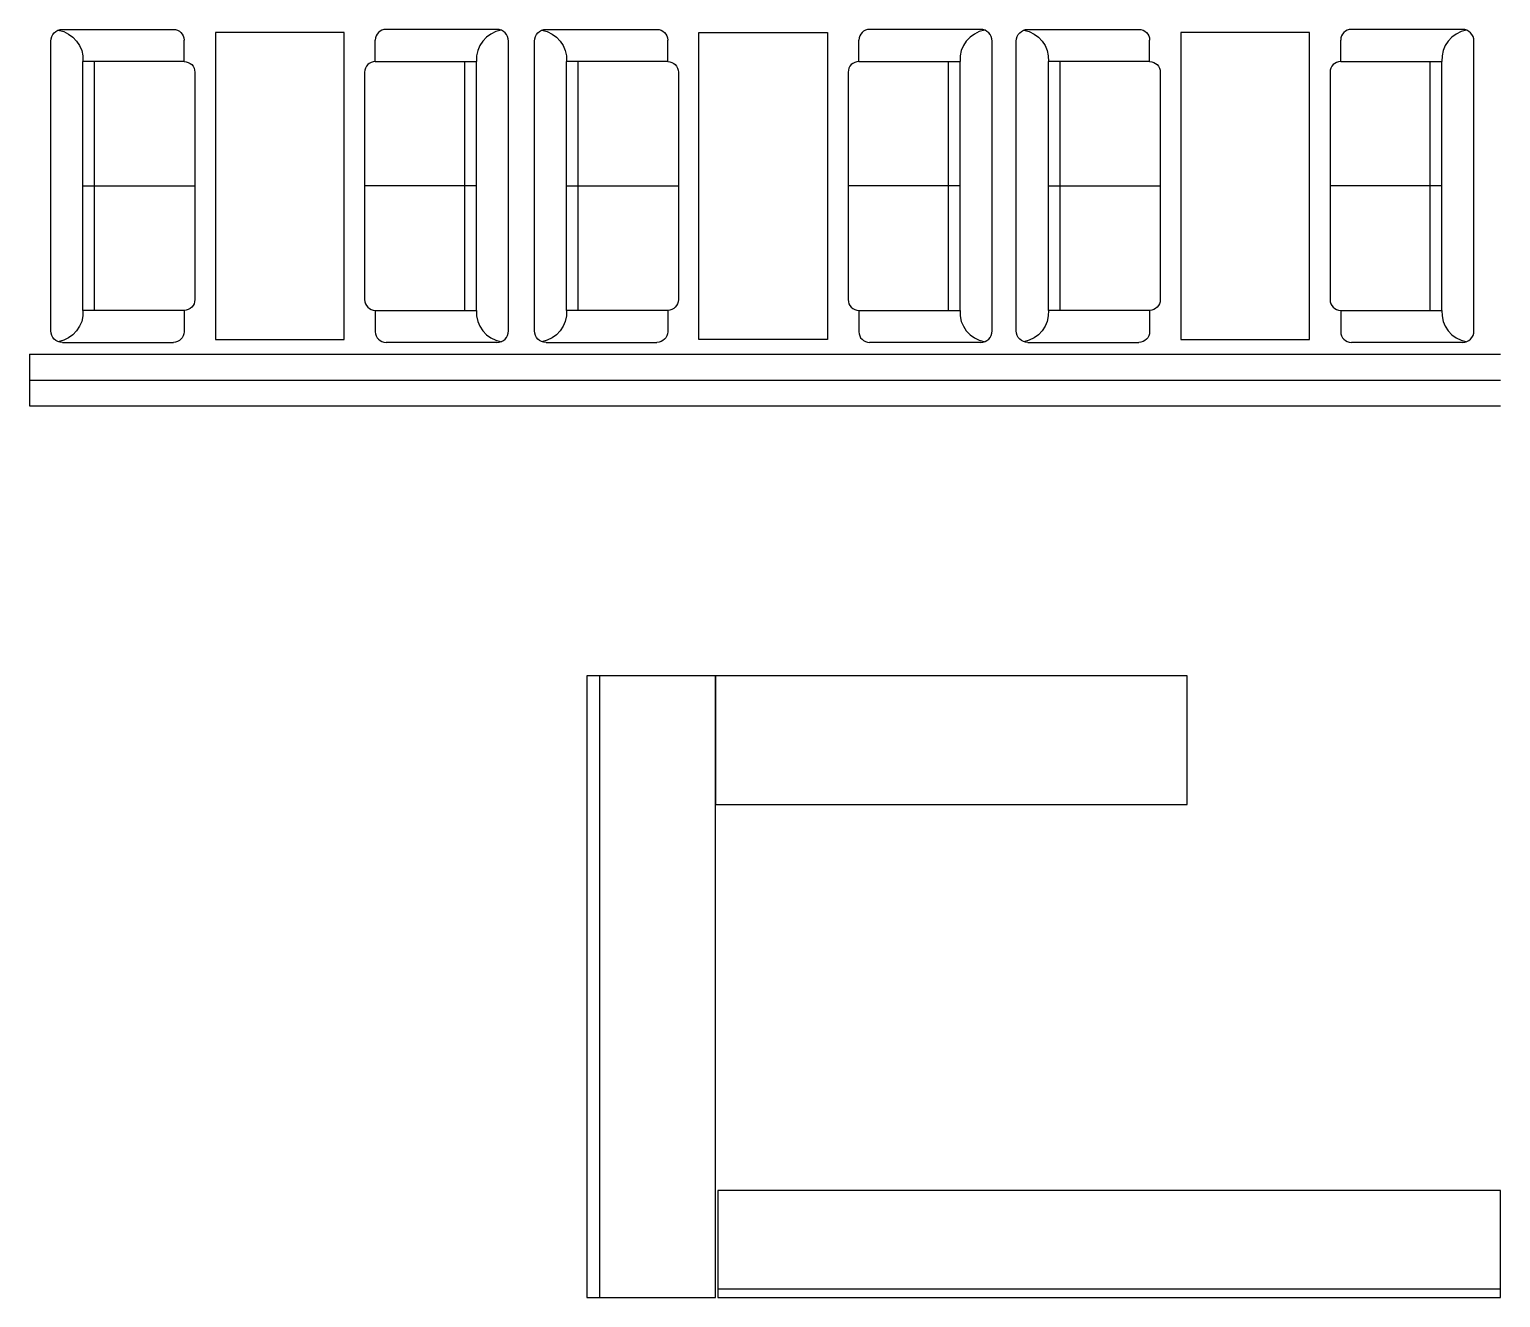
# Model space of a CAD drawing. Header units: millimetres. Extents: x -1871197 to -1180782, y 1281217 to 1543414.
# Drawn here: x -1269210 to -1262349, y 1407081 to 1412994 of the extents above; entities that cross this region are included whole.
import ezdxf

# ---------------------------------------------------------------- set-up
doc = ezdxf.new("R2010")
doc.units = ezdxf.units.MM
doc.header["$LTSCALE"] = 10
doc.layers.get('0').update_dxf_attribs({"linetype": 'CONTINUOUS'})
doc.layers.add('L-Furniture', color=2, linetype='CONTINUOUS')
doc.layers.add('W-STEEL_KEEL钢龙骨', color=5, linetype='CONTINUOUS')

# ---------------------------------------------------------------- blocks, each defined once
blk = doc.blocks.new('3r2352')
at = {"color": 5}
for p, q in [((605854.1, 918504.1), (606371.4, 918504.1)), ((605799.9, 918449.9), (605799.9, 917098.5)), ((606421.4, 918354.4), (606421.4, 918454.1)), ((605949.5, 918354.4), (605949.5, 917194)), ((606421.4, 918354.4), (605949.5, 918354.4)), ((606003.8, 918354.4), (606003.8, 917194)), ((606471.4, 917244), (606471.4, 918304.4)), ((605949.5, 917774.2), (606471.4, 917774.2)), ((605949.5, 917774.2), (606471.4, 917774.2)), ((606421.4, 917194), (605949.5, 917194)), ((606421.4, 917194), (606421.4, 917094.3)), ((605854.1, 917044.3), (606371.4, 917044.3))]:
    blk.add_line(p, q, dxfattribs=at)
for centre, radius, start, end in [((605854.1, 918449.9), 54.2, 90, 180), ((605811.8, 918364.2), 138.1, 355.96011, 80.60891), ((606371.4, 918454.1), 50, 0, 90), ((606421.4, 918304.4), 50, 0, 90), ((606421.4, 917244), 50, 270, 0), ((605811.8, 917184.3), 138.1, 279.39109, 4.03989), ((605854.1, 917098.5), 54.2, 180, 270), ((606371.4, 917094.3), 50, 270, 0)]:
    blk.add_arc(centre, radius, start, end, dxfattribs=at)

msp = doc.modelspace()

# ---------------------------------------------------------------- linework, layer by layer
at = {"layer": 'L-Furniture'}
for points in [[(-1268343.1, 1411547.6), (-1267743.1, 1411547.6), (-1267743.1, 1412980.6), (-1268343.1, 1412980.6)], [(-1265487.7, 1411547.6), (-1266087.7, 1411547.6), (-1266087.7, 1412980.6), (-1265487.7, 1412980.6)], [(-1263840.3, 1411547.6), (-1263240.3, 1411547.6), (-1263240.3, 1412980.6), (-1263840.3, 1412980.6)]]:
    msp.add_lwpolyline(points, close=True, dxfattribs=at)
at = {"layer": 'W-STEEL_KEEL钢龙骨', "color": 7}
for p, q in [((-1269210.4, 1411479.3), (-1262348.9, 1411479.3)), ((-1269210.4, 1411479.3), (-1269210.4, 1411239.3)), ((-1269210.4, 1411359.3), (-1262348.9, 1411359.3)), ((-1269210.4, 1411239.3), (-1262348.9, 1411239.3))]:
    msp.add_line(p, q, dxfattribs=at)
at = {"layer": 'W-STEEL_KEEL钢龙骨'}
for p, q in [((-1266551.8, 1409980.6), (-1266551.8, 1407080.6)), ((-1262348.9, 1407120.5), (-1265998.9, 1407120.5))]:
    msp.add_line(p, q, dxfattribs=at)
for points in [[(-1266610.4, 1407080.6), (-1266010.4, 1407080.6), (-1266010.4, 1409980.6), (-1266610.4, 1409980.6)], [(-1266010.4, 1409380.6), (-1263810.4, 1409380.6), (-1263810.4, 1409980.6), (-1266010.4, 1409980.6)], [(-1265998.9, 1407080.6), (-1262348.9, 1407080.6), (-1262348.9, 1407580.6), (-1265998.9, 1407580.6)]]:
    msp.add_lwpolyline(points, close=True, dxfattribs=at)

# ---------------------------------------------------------------- block references
at = {"xscale": -1, "rotation": 180}
for p in [(-1874910.3, 2330038.6), (-1872654.9, 2330038.6), (-1870407.5, 2330038.6)]:
    msp.add_blockref('3r2352', p, dxfattribs=at)
for p, rotation in [((-661175.9, 2330038.6), 180.0000000000372), ((-658920.5, 2330038.6), 180.0000000000425), ((-656673.1, 2330038.6), 180.0000000000792)]:
    msp.add_blockref('3r2352', p, dxfattribs=dict(rotation=rotation))

doc.saveas('drawing.dxf')
